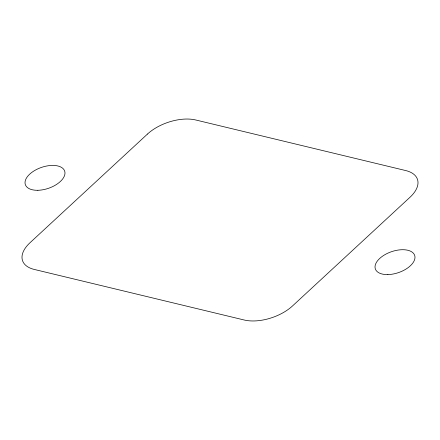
<?xml version="1.0" encoding="UTF-8"?>
<svg xmlns="http://www.w3.org/2000/svg" width="440" height="440" viewBox="0 0 440 440"><rect width="100%" height="100%" fill="white"/><g stroke="black" fill="none" stroke-linecap="round" stroke-linejoin="round"><path stroke-width="0.66" d="M147.488 134.046L30.008 242.732A35.667 18.904 -19.1 0 0 34.232 269.429L244.233 320.012A35.667 18.904 -19.1 0 0 292.512 305.954L409.992 197.269A35.667 18.904 -19.1 0 0 405.768 170.572L195.767 119.988A35.667 18.904 -19.1 0 0 147.488 134.046M37.862 190.289A20.806 11.028 -19.1 0 0 64.735 171.281A20.806 11.028 -19.1 0 0 32.395 171.98A20.806 11.028 -19.1 0 0 37.862 190.289M387.866 274.588A20.806 11.028 -19.1 0 0 414.739 255.58A20.806 11.028 -19.1 0 0 382.399 256.278A20.806 11.028 -19.1 0 0 387.866 274.588"/></g></svg>
